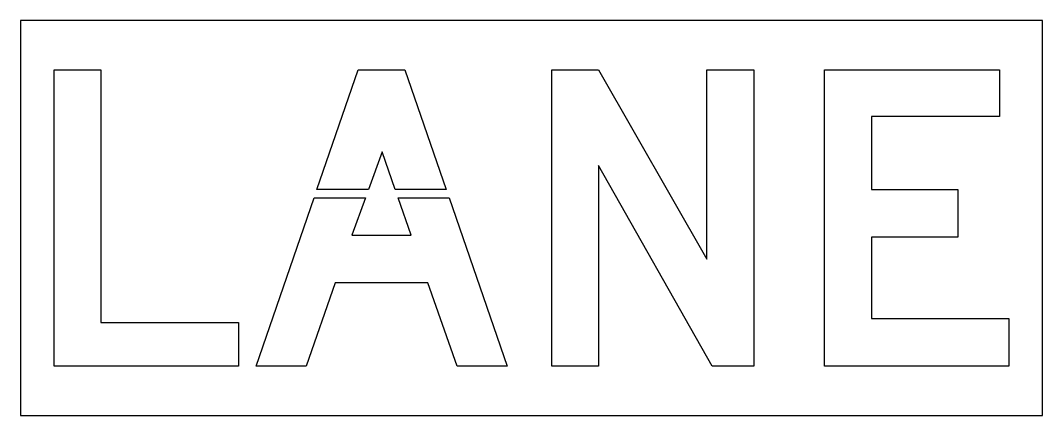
# Model space of a CAD drawing. Extents: x 0 to 62, y 0 to 24.
import ezdxf

# ---------------------------------------------------------------- set-up
doc = ezdxf.new("R2010")
doc.units = 0
doc.layers.add('CUT', color=7, linetype='Continuous')
doc.layers.add('OUTSIDE', color=1, linetype='Continuous')

msp = doc.modelspace()

# ---------------------------------------------------------------- linework, layer by layer
at = {"layer": 'CUT'}
for points in [[(4.8838, 21), (4.8838, 5.6532), (13.2214, 5.6532), (13.2214, 3), (2.0416, 3), (2.0416, 21)], [(20.4826, 21), (23.3248, 21), (25.8232, 13.7351), (22.732, 13.7351), (21.9352, 16.0104), (21.1108, 13.7351), (17.9849, 13.7351)], [(35.0734, 3), (32.2312, 3), (32.2312, 21), (35.0734, 21), (41.6416, 9.5052), (41.6416, 21), (44.4838, 21), (44.4838, 3), (41.9566, 3), (35.0734, 15.1896)], [(59.3896, 18.1578), (51.6208, 18.1578), (51.6208, 13.737), (56.8624, 13.737), (56.8624, 10.8318), (51.6208, 10.8318), (51.6208, 5.9052), (59.9584, 5.9052), (59.9584, 3), (48.7786, 3), (48.7786, 21), (59.3896, 21)], [(17.8123, 13.2331), (20.929, 13.2331), (20.1046, 10.9578), (23.7046, 10.9578), (22.9078, 13.2331), (25.9958, 13.2331), (29.515, 3), (26.4838, 3), (24.7144, 8.0526), (19.093, 8.0526), (17.3254, 3), (14.2942, 3)]]:
    msp.add_lwpolyline(points, close=True, dxfattribs=at)
at = {"layer": 'OUTSIDE'}
msp.add_lwpolyline([(0, 0), (62, 0), (62, 24), (0, 24)], close=True, dxfattribs=at)

doc.saveas('drawing.dxf')
